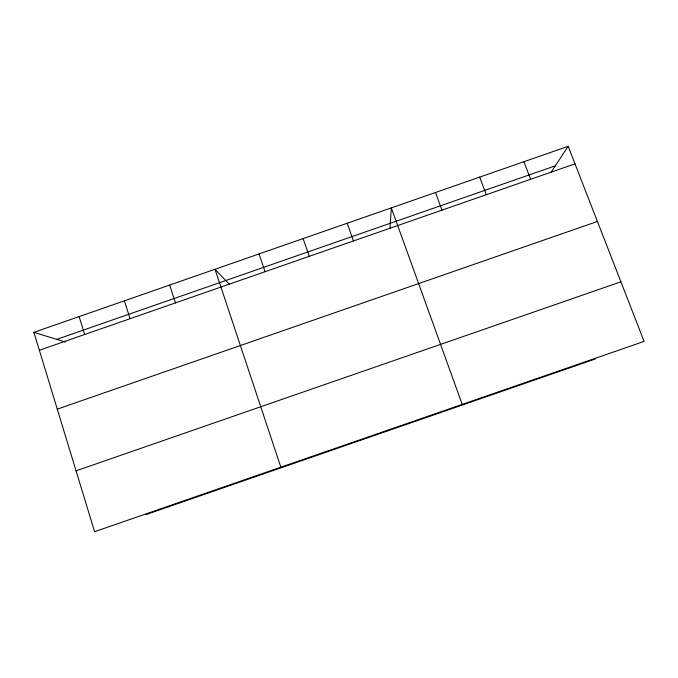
<?xml version="1.0" encoding="UTF-8"?>
<svg xmlns="http://www.w3.org/2000/svg" width="678" height="678" viewBox="0 0 678 678"><rect width="100%" height="100%" fill="white"/><g stroke="black" fill="none" stroke-linecap="round" stroke-linejoin="round"><path stroke-width="1.02" d="M389.986 228.367L391.325 207.883L462.201 404.393M550.985 172.424L568.172 146.304L644.1 341.398L94.598 531.696L33.9 332.33L568.172 146.304M56.715 339.373L555.324 165.83M39.358 350.263L575.003 163.847M57.283 409.139L597.42 221.46M76.063 470.82L620.912 281.819M145.846 514.644L595.182 359.035M33.9 332.33L65.402 342.051M229.35 284.268L215.011 269.276L280.853 467.193M523.908 161.72L530.628 179.297M479.685 177.119L486.287 194.73M435.488 192.501L441.971 210.146M347.195 223.248L353.458 240.953M303.1 238.597L309.253 256.335M259.038 253.945L265.073 271.709M169.678 285.057L175.483 302.888M124.388 300.829L130.074 318.694M79.123 316.584L84.699 334.483"/></g></svg>
